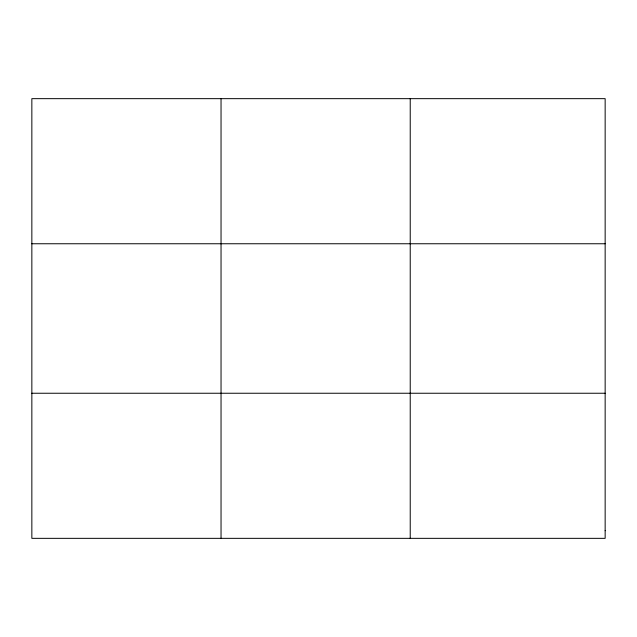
<?xml version="1.0" encoding="UTF-8"?>
<svg xmlns="http://www.w3.org/2000/svg" width="637" height="637" viewBox="0 0 637 637"><rect width="100%" height="100%" fill="white"/><g stroke="black" fill="none" stroke-linecap="round" stroke-linejoin="round"><path stroke-width="0.96" d="M221.039 538.345L221.039 98.655M410.228 538.345L410.228 98.655M31.85 243.756L605.15 243.756M31.85 393.244L605.15 393.244M605.15 530.709L605.15 538.345L31.85 538.345L31.85 98.655L605.15 98.655L605.15 530.709"/></g></svg>
